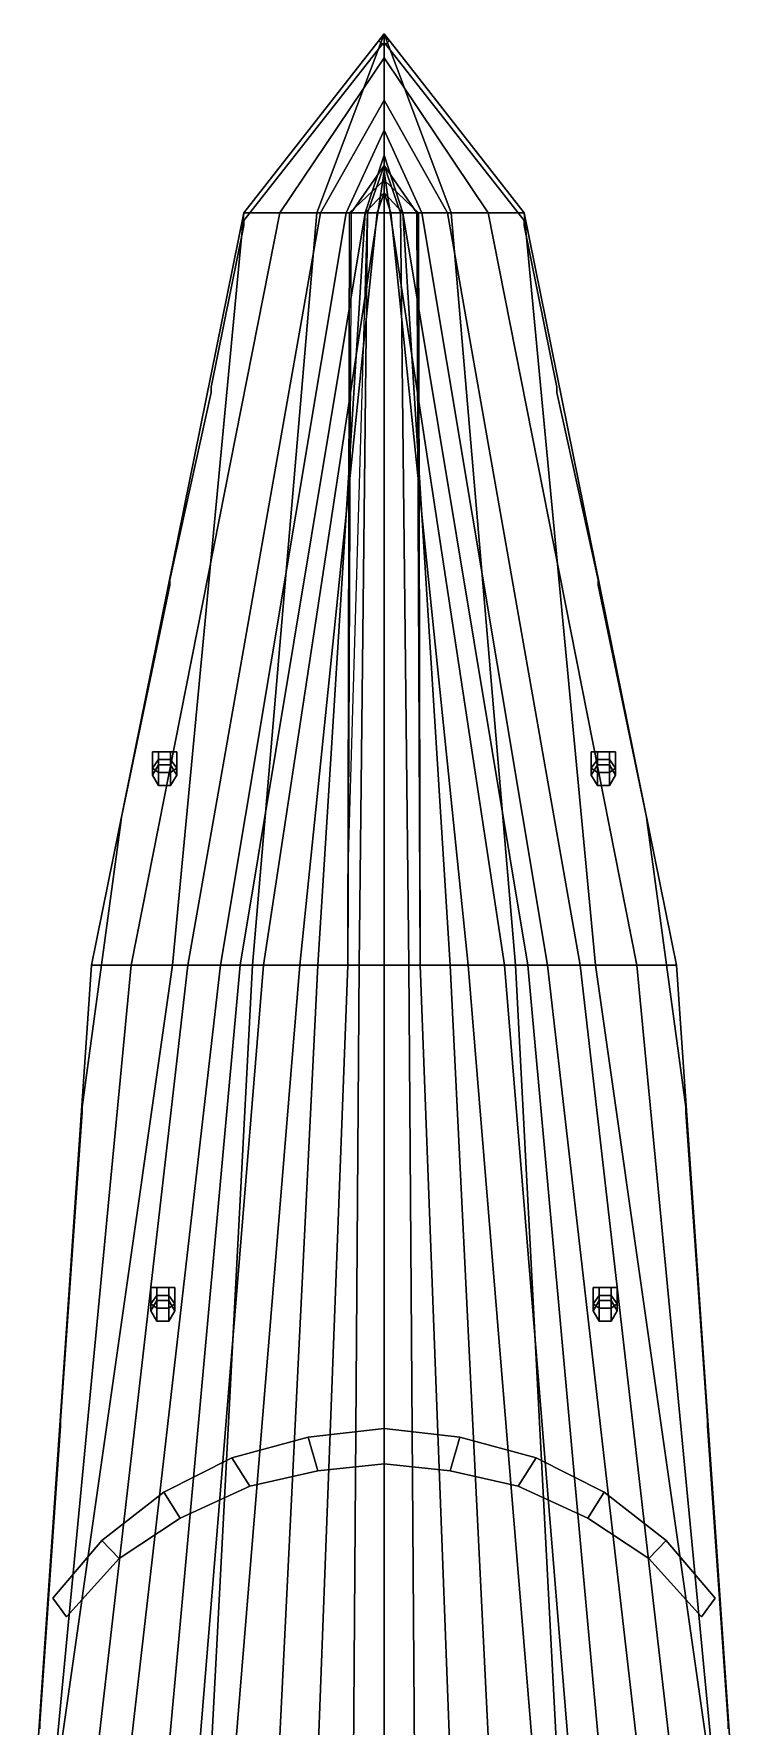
# Model space of a CAD drawing. Extents: x -4.6 to 4.6, y -46 to 43.8.
# Drawn here: x -4.07 to 4.07, y 24.09 to 43.77 of the extents above; entities that cross this region are included whole.
import ezdxf

# ---------------------------------------------------------------- set-up
doc = ezdxf.new("R2010")
doc.units = 0
doc.layers.get('0').update_dxf_attribs({"linetype": 'CONTINUOUS'})
doc.layers.add('RAILINGS', color=6, linetype='CONTINUOUS')

msp = doc.modelspace()

# ---------------------------------------------------------------- linework, layer by layer
for points in [[(0, 43.77, 5.98), (0, 43.77, 5.98), (-1.63, 41.69, 5.83), (-0.78, 41.69, 5.84)], [(0, 43.77, 5.98), (0, 43.49, 5.43), (-1.21, 41.69, 5.1), (-1.63, 41.69, 5.83)], [(0, 43.77, 5.98), (0, 43.77, 5.98), (-0.78, 41.69, 5.84), (0, 41.69, 5.84)], [(0, 43.75, 5.97), (-0.06, 43.69, 5.97), (-0.06, 43.69, 11.95), (0, 43.75, 11.95)], [(0, 43.63, 11.95), (0.06, 43.69, 11.95), (0, 43.75, 11.95), (-0.06, 43.69, 11.95)], [(-0.06, 43.69, 5.97), (0, 43.63, 5.97), (0, 43.63, 11.95), (-0.06, 43.69, 11.95)], [(0.78, 41.69, 5.84), (1.63, 41.69, 5.83), (0, 43.77, 5.98)], [(0, 41.69, 5.84), (0.78, 41.69, 5.84), (0, 43.77, 5.98)], [(1.63, 41.69, 5.83), (1.21, 41.69, 5.1), (0, 43.49, 5.43), (0, 43.77, 5.98)], [(0.06, 43.69, 5.97), (0, 43.75, 5.97), (0, 43.75, 11.95), (0.06, 43.69, 11.95)], [(0, 43.63, 5.97), (0.06, 43.69, 5.97), (0.06, 43.69, 11.95), (0, 43.63, 11.95)], [(0, 43.49, 5.43), (0, 43, 4.41), (-0.74, 41.69, 3.96), (-1.21, 41.69, 5.1)], [(1.21, 41.69, 5.1), (0.74, 41.69, 3.96), (0, 43, 4.41), (0, 43.49, 5.43)], [(0, 43, 4.41), (0, 42.65, 3.52), (-0.44, 41.69, 3.07), (-0.74, 41.69, 3.96)], [(0.74, 41.69, 3.96), (0.44, 41.69, 3.07), (0, 42.65, 3.52), (0, 43, 4.41)], [(0, 42.65, 3.52), (0, 42.36, 2.45), (-0.22, 41.69, 2.08), (-0.44, 41.69, 3.07)], [(0.44, 41.69, 3.07), (0.22, 41.69, 2.08), (0, 42.36, 2.45), (0, 42.65, 3.52)], [(0, 42.36, 2.45), (0, 42.17, 1.38), (-0.07, 41.69, 0.95), (-0.22, 41.69, 2.08)], [(0.22, 41.69, 2.08), (0.07, 41.69, 0.95), (0, 42.17, 1.38), (0, 42.36, 2.45)], [(0, 42.07, -2.16), (0, 42.24, -2.62), (-0.38, 41.69, -3.27), (-0.4, 41.69, -2.86)], [(0, 42.24, -2.62), (0, 42.24, -3.04), (-0.19, 41.69, -3.47), (-0.38, 41.69, -3.27)], [(0, 41.69, -3.5), (-0.19, 41.69, -3.47), (0, 42.24, -3.04), (0, 42.08, -3.23)], [(0, 42.17, 1.38), (0, 41.92, -0.01), (-0.08, 41.69, -0.95), (-0.07, 41.69, 0.95)], [(0.38, 41.69, -3.27), (0.19, 41.69, -3.47), (0, 42.24, -3.04), (0, 42.24, -2.62)], [(0.4, 41.69, -2.86), (0.38, 41.69, -3.27), (0, 42.24, -2.62), (0, 42.07, -2.16)], [(0, 42.08, -3.23), (0, 42.24, -3.04), (0.19, 41.69, -3.47), (0, 41.69, -3.5)], [(0.07, 41.69, 0.95), (0.08, 41.69, -0.95), (0, 41.92, -0.01), (0, 42.17, 1.38)], [(0, 41.92, -1.2), (0, 42.07, -2.16), (-0.4, 41.69, -2.86), (-0.22, 41.69, -2.12)], [(0, 41.92, -0.01), (0, 41.92, -1.2), (-0.22, 41.69, -2.12), (-0.08, 41.69, -0.95)], [(0.22, 41.69, -2.12), (0.4, 41.69, -2.86), (0, 42.07, -2.16), (0, 41.92, -1.2)], [(0.08, 41.69, -0.95), (0.22, 41.69, -2.12), (0, 41.92, -1.2), (0, 41.92, -0.01)], [(-1.63, 41.69, 5.83), (-1.21, 41.69, 5.1), (-2.94, 32.94, 2.98), (-3.4, 32.94, 5.28)], [(-1.63, 41.69, 5.83), (-1.63, 41.69, 5.83), (-3.4, 32.94, 5.28), (-2.46, 32.94, 5.34)], [(-1.21, 41.69, 5.1), (-0.74, 41.69, 3.96), (-2.28, 32.94, 0.5), (-2.94, 32.94, 2.98)], [(-0.78, 41.69, 5.84), (-1.63, 41.69, 5.83), (-2.46, 32.94, 5.34), (-1.53, 32.94, 5.36)], [(-0.74, 41.69, 3.96), (-0.44, 41.69, 3.07), (-1.9, 32.94, -0.6), (-2.28, 32.94, 0.5)], [(-0.44, 41.69, 3.07), (-0.22, 41.69, 2.08), (-1.67, 32.94, -1.15), (-1.9, 32.94, -0.6)], [(-0.22, 41.69, 2.08), (-0.07, 41.69, 0.95), (-1.4, 32.94, -1.7), (-1.67, 32.94, -1.15)], [(0, 41.69, 5.84), (-0.78, 41.69, 5.84), (-1.53, 32.94, 5.36), (0, 32.94, 5.36)], [(-0.07, 41.69, 0.95), (-0.08, 41.69, -0.95), (-0.98, 32.94, -2.46), (-1.4, 32.94, -1.7)], [(-0.08, 41.69, -0.95), (-0.22, 41.69, -2.12), (-0.77, 32.94, -2.76), (-0.98, 32.94, -2.46)], [(-0.22, 41.69, -2.12), (-0.4, 41.69, -2.86), (-0.42, 32.94, -3.2), (-0.77, 32.94, -2.76)], [(-0.42, 33.94, -3.2), (-0.19, 41.69, -3.47), (-0.29, 32.94, -3.4), (-0.42, 32.94, -3.2)], [(-0.4, 41.69, -2.86), (-0.38, 41.69, -3.27), (-0.42, 32.94, -3.2)], [(0, 32.94, -3.5), (-0.29, 32.94, -3.4), (-0.19, 41.69, -3.47), (0, 41.69, -3.5)], [(0, 41.69, -3.5), (0.19, 41.69, -3.47), (0.29, 32.94, -3.4), (0, 32.94, -3.5)], [(0, 32.94, 5.36), (1.53, 32.94, 5.36), (0.78, 41.69, 5.84), (0, 41.69, 5.84)], [(1.4, 32.94, -1.7), (0.98, 32.94, -2.46), (0.08, 41.69, -0.95), (0.07, 41.69, 0.95)], [(1.67, 32.94, -1.15), (1.4, 32.94, -1.7), (0.07, 41.69, 0.95), (0.22, 41.69, 2.08)], [(0.98, 32.94, -2.46), (0.77, 32.94, -2.76), (0.22, 41.69, -2.12), (0.08, 41.69, -0.95)], [(0.42, 32.94, -3.2), (0.29, 32.94, -3.4), (0.19, 41.69, -3.47), (0.38, 41.69, -3.27)], [(0.77, 32.94, -2.76), (0.42, 32.94, -3.2), (0.4, 41.69, -2.86), (0.22, 41.69, -2.12)], [(1.9, 32.94, -0.6), (1.67, 32.94, -1.15), (0.22, 41.69, 2.08), (0.44, 41.69, 3.07)], [(0.42, 32.94, -3.2), (0.42, 32.94, -3.2), (0.38, 41.69, -3.27), (0.4, 41.69, -2.86)], [(2.28, 32.94, 0.5), (1.9, 32.94, -0.6), (0.44, 41.69, 3.07), (0.74, 41.69, 3.96)], [(2.94, 32.94, 2.98), (2.28, 32.94, 0.5), (0.74, 41.69, 3.96), (1.21, 41.69, 5.1)], [(1.53, 32.94, 5.36), (2.46, 32.94, 5.34), (1.63, 41.69, 5.83), (0.78, 41.69, 5.84)], [(3.4, 32.94, 5.28), (2.94, 32.94, 2.98), (1.21, 41.69, 5.1), (1.63, 41.69, 5.83)], [(2.46, 32.94, 5.34), (3.4, 32.94, 5.28), (1.63, 41.69, 5.83)], [(-2.69, 35.42, 6.03), (-2.62, 35.42, 5.78), (-2.62, 35.33, 5.78), (-2.69, 35.23, 6.03)], [(-2.62, 35.42, 6.28), (-2.69, 35.42, 6.03), (-2.69, 35.23, 6.03), (-2.62, 35.18, 6.27)], [(-2.41, 35.42, 6.03), (-2.69, 35.42, 6.03), (-2.62, 35.42, 6.28), (-2.48, 35.42, 6.28)], [(-2.48, 35.42, 5.78), (-2.62, 35.42, 5.78), (-2.69, 35.42, 6.03), (-2.41, 35.42, 6.03)], [(-2.69, 35.23, 6.03), (-2.62, 35.33, 5.78), (-2.62, 35.271, 5.74), (-2.69, 35.15, 5.85)], [(-2.62, 35.271, 5.43), (-2.69, 35.15, 5.43), (-2.69, 35.15, 5.85), (-2.62, 35.271, 5.74)], [(-2.62, 35.18, 6.27), (-2.69, 35.23, 6.03), (-2.69, 35.15, 5.85), (-2.62, 35.029, 5.97)], [(-2.62, 35.42, 5.78), (-2.48, 35.42, 5.78), (-2.48, 35.33, 5.78), (-2.62, 35.33, 5.78)], [(-2.48, 35.42, 6.28), (-2.62, 35.42, 6.28), (-2.62, 35.18, 6.27), (-2.48, 35.18, 6.27)], [(-2.62, 35.33, 5.78), (-2.48, 35.33, 5.78), (-2.48, 35.271, 5.74), (-2.62, 35.271, 5.74)], [(-2.48, 35.271, 5.43), (-2.62, 35.271, 5.43), (-2.62, 35.271, 5.74), (-2.48, 35.271, 5.74)], [(-2.48, 35.42, 5.78), (-2.41, 35.42, 6.03), (-2.41, 35.23, 6.03), (-2.48, 35.33, 5.78)], [(-2.41, 35.42, 6.03), (-2.48, 35.42, 6.28), (-2.48, 35.18, 6.27), (-2.41, 35.23, 6.03)], [(-2.48, 35.33, 5.78), (-2.41, 35.23, 6.03), (-2.41, 35.15, 5.85), (-2.48, 35.271, 5.74)], [(-2.41, 35.15, 5.43), (-2.48, 35.271, 5.43), (-2.48, 35.271, 5.74), (-2.41, 35.15, 5.85)], [(-2.41, 35.23, 6.03), (-2.48, 35.18, 6.27), (-2.48, 35.029, 5.97), (-2.41, 35.15, 5.85)], [(2.62, 35.42, 5.78), (2.48, 35.42, 5.78), (2.41, 35.42, 6.03), (2.69, 35.42, 6.03)], [(2.69, 35.42, 6.03), (2.41, 35.42, 6.03), (2.48, 35.42, 6.28), (2.62, 35.42, 6.28)], [(2.48, 35.42, 6.28), (2.41, 35.42, 6.03), (2.41, 35.23, 6.03), (2.48, 35.18, 6.27)], [(2.41, 35.42, 6.03), (2.48, 35.42, 5.78), (2.48, 35.33, 5.78), (2.41, 35.23, 6.03)], [(2.41, 35.23, 6.03), (2.48, 35.33, 5.78), (2.48, 35.271, 5.74), (2.41, 35.15, 5.85)], [(2.48, 35.271, 5.43), (2.41, 35.15, 5.43), (2.41, 35.15, 5.85), (2.48, 35.271, 5.74)], [(2.48, 35.18, 6.27), (2.41, 35.23, 6.03), (2.41, 35.15, 5.85), (2.48, 35.029, 5.97)], [(2.62, 35.42, 6.28), (2.48, 35.42, 6.28), (2.48, 35.18, 6.27), (2.62, 35.18, 6.27)], [(2.48, 35.42, 5.78), (2.62, 35.42, 5.78), (2.62, 35.33, 5.78), (2.48, 35.33, 5.78)], [(2.48, 35.33, 5.78), (2.62, 35.33, 5.78), (2.62, 35.271, 5.74), (2.48, 35.271, 5.74)], [(2.62, 35.271, 5.43), (2.48, 35.271, 5.43), (2.48, 35.271, 5.74), (2.62, 35.271, 5.74)], [(2.69, 35.42, 6.03), (2.62, 35.42, 6.28), (2.62, 35.18, 6.27), (2.69, 35.23, 6.03)], [(2.62, 35.42, 5.78), (2.69, 35.42, 6.03), (2.69, 35.23, 6.03), (2.62, 35.33, 5.78)], [(2.62, 35.33, 5.78), (2.69, 35.23, 6.03), (2.69, 35.15, 5.85), (2.62, 35.271, 5.74)], [(2.69, 35.15, 5.43), (2.62, 35.271, 5.43), (2.62, 35.271, 5.74), (2.69, 35.15, 5.85)], [(2.69, 35.23, 6.03), (2.62, 35.18, 6.27), (2.62, 35.029, 5.97), (2.69, 35.15, 5.85)], [(-2.69, 35.15, 5.43), (-2.62, 35.029, 5.42), (-2.62, 35.029, 5.97), (-2.69, 35.15, 5.85)], [(-2.48, 35.18, 6.27), (-2.62, 35.18, 6.27), (-2.62, 35.029, 5.97), (-2.48, 35.029, 5.97)], [(-2.48, 35.029, 5.42), (-2.41, 35.15, 5.43), (-2.41, 35.15, 5.85), (-2.48, 35.029, 5.97)], [(2.41, 35.15, 5.43), (2.48, 35.029, 5.42), (2.48, 35.029, 5.97), (2.41, 35.15, 5.85)], [(2.62, 35.18, 6.27), (2.48, 35.18, 6.27), (2.48, 35.029, 5.97), (2.62, 35.029, 5.97)], [(2.62, 35.029, 5.42), (2.69, 35.15, 5.43), (2.69, 35.15, 5.85), (2.62, 35.029, 5.97)], [(-2.62, 35.029, 5.42), (-2.48, 35.029, 5.42), (-2.48, 35.029, 5.97), (-2.62, 35.029, 5.97)], [(2.48, 35.029, 5.42), (2.62, 35.029, 5.42), (2.62, 35.029, 5.97), (2.48, 35.029, 5.97)], [(-3.4, 32.94, 5.28), (-2.94, 32.94, 2.98), (-3.87, 23.19, 2.91), (-4.07, 23.19, 4.97)], [(-2.46, 32.94, 5.34), (-3.4, 32.94, 5.28), (-4.07, 23.19, 4.97), (-3.85, 23.19, 5.01)], [(-2.94, 32.94, 2.98), (-2.28, 32.94, 0.5), (-3.4, 23.19, 1.04), (-3.87, 23.19, 2.91)], [(-1.53, 32.94, 5.36), (-2.46, 32.94, 5.34), (-3.85, 23.19, 5.01), (-2.04, 23.19, 5.1)], [(-2.28, 32.94, 0.5), (-1.9, 32.94, -0.6), (-3.02, 23.19, -0.14), (-3.4, 23.19, 1.04)], [(-1.9, 32.94, -0.6), (-1.67, 32.94, -1.15), (-2.56, 23.19, -1.15), (-3.02, 23.19, -0.14)], [(-1.67, 32.94, -1.15), (-1.4, 32.94, -1.7), (-2.2, 23.19, -1.7), (-2.56, 23.19, -1.15)], [(-1.4, 32.94, -1.7), (-0.98, 32.94, -2.46), (-1.78, 23.19, -2.26), (-2.2, 23.19, -1.7)], [(0, 32.94, 5.36), (-1.53, 32.94, 5.36), (-2.04, 23.19, 5.1), (0, 23.19, 5.1)], [(-0.98, 32.94, -2.46), (-0.77, 32.94, -2.76), (-1.25, 23.19, -2.76), (-1.78, 23.19, -2.26)], [(-0.77, 32.94, -2.76), (-0.42, 32.94, -3.2), (-0.79, 23.19, -3.12), (-1.25, 23.19, -2.76)], [(-0.42, 32.94, -3.2), (-0.29, 32.94, -3.4), (-0.36, 23.19, -3.38), (-0.79, 23.19, -3.12)], [(0, 23.19, -3.5), (-0.36, 23.19, -3.38), (-0.29, 32.94, -3.4), (0, 32.94, -3.5)], [(0, 32.94, -3.5), (0.29, 32.94, -3.4), (0.36, 23.19, -3.38), (0, 23.19, -3.5)], [(0, 23.19, 5.1), (2.04, 23.19, 5.1), (1.53, 32.94, 5.36), (0, 32.94, 5.36)], [(0.79, 23.19, -3.12), (0.36, 23.19, -3.38), (0.29, 32.94, -3.4), (0.42, 32.94, -3.2)], [(1.25, 23.19, -2.76), (0.79, 23.19, -3.12), (0.42, 32.94, -3.2), (0.77, 32.94, -2.76)], [(1.78, 23.19, -2.26), (1.25, 23.19, -2.76), (0.77, 32.94, -2.76), (0.98, 32.94, -2.46)], [(2.2, 23.19, -1.7), (1.78, 23.19, -2.26), (0.98, 32.94, -2.46), (1.4, 32.94, -1.7)], [(2.56, 23.19, -1.15), (2.2, 23.19, -1.7), (1.4, 32.94, -1.7), (1.67, 32.94, -1.15)], [(2.04, 23.19, 5.1), (3.85, 23.19, 5.01), (2.46, 32.94, 5.34), (1.53, 32.94, 5.36)], [(3.02, 23.19, -0.14), (2.56, 23.19, -1.15), (1.67, 32.94, -1.15), (1.9, 32.94, -0.6)], [(3.4, 23.19, 1.04), (3.02, 23.19, -0.14), (1.9, 32.94, -0.6), (2.28, 32.94, 0.5)], [(3.87, 23.19, 2.91), (3.4, 23.19, 1.04), (2.28, 32.94, 0.5), (2.94, 32.94, 2.98)], [(3.85, 23.19, 5.01), (4.07, 23.19, 4.97), (3.4, 32.94, 5.28), (2.46, 32.94, 5.34)], [(4.07, 23.19, 4.97), (3.87, 23.19, 2.91), (2.94, 32.94, 2.98), (3.4, 32.94, 5.28)], [(-2.71, 29.19, 5.7), (-2.64, 29.19, 5.45), (-2.64, 29.1, 5.45), (-2.71, 29, 5.7)], [(-2.64, 29.19, 5.95), (-2.71, 29.19, 5.7), (-2.71, 29, 5.7), (-2.64, 28.95, 5.94)], [(-2.43, 29.19, 5.7), (-2.71, 29.19, 5.7), (-2.64, 29.19, 5.95), (-2.5, 29.19, 5.95)], [(-2.5, 29.19, 5.45), (-2.64, 29.19, 5.45), (-2.71, 29.19, 5.7), (-2.43, 29.19, 5.7)], [(-2.64, 29.19, 5.45), (-2.5, 29.19, 5.45), (-2.5, 29.1, 5.45), (-2.64, 29.1, 5.45)], [(-2.5, 29.19, 5.95), (-2.64, 29.19, 5.95), (-2.64, 28.95, 5.94), (-2.5, 28.95, 5.94)], [(-2.5, 29.19, 5.45), (-2.43, 29.19, 5.7), (-2.43, 29, 5.7), (-2.5, 29.1, 5.45)], [(-2.43, 29.19, 5.7), (-2.5, 29.19, 5.95), (-2.5, 28.95, 5.94), (-2.43, 29, 5.7)], [(2.43, 29.19, 5.7), (2.5, 29.19, 5.45), (2.5, 29.1, 5.45), (2.43, 29, 5.7)], [(2.5, 29.19, 5.95), (2.43, 29.19, 5.7), (2.43, 29, 5.7), (2.5, 28.95, 5.94)], [(2.71, 29.19, 5.7), (2.43, 29.19, 5.7), (2.5, 29.19, 5.95), (2.64, 29.19, 5.95)], [(2.64, 29.19, 5.45), (2.5, 29.19, 5.45), (2.43, 29.19, 5.7), (2.71, 29.19, 5.7)], [(2.5, 29.19, 5.45), (2.64, 29.19, 5.45), (2.64, 29.1, 5.45), (2.5, 29.1, 5.45)], [(2.64, 29.19, 5.95), (2.5, 29.19, 5.95), (2.5, 28.95, 5.94), (2.64, 28.95, 5.94)], [(2.64, 29.19, 5.45), (2.71, 29.19, 5.7), (2.71, 29, 5.7), (2.64, 29.1, 5.45)], [(2.71, 29.19, 5.7), (2.64, 29.19, 5.95), (2.64, 28.95, 5.94), (2.71, 29, 5.7)], [(-2.71, 29, 5.7), (-2.64, 29.1, 5.45), (-2.64, 29.041, 5.41), (-2.71, 28.92, 5.52)], [(-2.64, 29.041, 5.17), (-2.71, 28.92, 5.17), (-2.71, 28.92, 5.52), (-2.64, 29.041, 5.41)], [(-2.64, 28.95, 5.94), (-2.71, 29, 5.7), (-2.71, 28.92, 5.52), (-2.64, 28.799, 5.64)], [(-2.64, 29.1, 5.45), (-2.5, 29.1, 5.45), (-2.5, 29.041, 5.41), (-2.64, 29.041, 5.41)], [(-2.5, 29.041, 5.17), (-2.64, 29.041, 5.17), (-2.64, 29.041, 5.41), (-2.5, 29.041, 5.41)], [(-2.5, 28.95, 5.94), (-2.64, 28.95, 5.94), (-2.64, 28.799, 5.64), (-2.5, 28.799, 5.64)], [(-2.5, 29.1, 5.45), (-2.43, 29, 5.7), (-2.43, 28.92, 5.52), (-2.5, 29.041, 5.41)], [(-2.43, 28.92, 5.17), (-2.5, 29.041, 5.17), (-2.5, 29.041, 5.41), (-2.43, 28.92, 5.52)], [(-2.43, 29, 5.7), (-2.5, 28.95, 5.94), (-2.5, 28.799, 5.64), (-2.43, 28.92, 5.52)], [(2.43, 29, 5.7), (2.5, 29.1, 5.45), (2.5, 29.041, 5.41), (2.43, 28.92, 5.52)], [(2.5, 29.041, 5.17), (2.43, 28.92, 5.17), (2.43, 28.92, 5.52), (2.5, 29.041, 5.41)], [(2.5, 28.95, 5.94), (2.43, 29, 5.7), (2.43, 28.92, 5.52), (2.5, 28.799, 5.64)], [(2.5, 29.1, 5.45), (2.64, 29.1, 5.45), (2.64, 29.041, 5.41), (2.5, 29.041, 5.41)], [(2.64, 29.041, 5.17), (2.5, 29.041, 5.17), (2.5, 29.041, 5.41), (2.64, 29.041, 5.41)], [(2.64, 28.95, 5.94), (2.5, 28.95, 5.94), (2.5, 28.799, 5.64), (2.64, 28.799, 5.64)], [(2.64, 29.1, 5.45), (2.71, 29, 5.7), (2.71, 28.92, 5.52), (2.64, 29.041, 5.41)], [(2.71, 28.92, 5.17), (2.64, 29.041, 5.17), (2.64, 29.041, 5.41), (2.71, 28.92, 5.52)], [(2.71, 29, 5.7), (2.64, 28.95, 5.94), (2.64, 28.799, 5.64), (2.71, 28.92, 5.52)], [(-2.71, 28.92, 5.17), (-2.64, 28.799, 5.17), (-2.64, 28.799, 5.64), (-2.71, 28.92, 5.52)], [(-2.64, 28.799, 5.17), (-2.5, 28.799, 5.17), (-2.5, 28.799, 5.64), (-2.64, 28.799, 5.64)], [(-2.5, 28.799, 5.17), (-2.43, 28.92, 5.17), (-2.43, 28.92, 5.52), (-2.5, 28.799, 5.64)], [(2.43, 28.92, 5.17), (2.5, 28.799, 5.17), (2.5, 28.799, 5.64), (2.43, 28.92, 5.52)], [(2.5, 28.799, 5.17), (2.64, 28.799, 5.17), (2.64, 28.799, 5.64), (2.5, 28.799, 5.64)], [(2.64, 28.799, 5.17), (2.71, 28.92, 5.17), (2.71, 28.92, 5.52), (2.64, 28.799, 5.64)], [(-0.88, 27.45, 5.64), (-1.77, 27.21, 5.63), (-1.56, 26.88, 5.08), (-0.77, 27.06, 5.08)], [(-0.77, 27.06, 5.08), (-1.56, 26.88, 5.08), (-1.77, 27.21, 5.63), (-0.88, 27.45, 5.64)], [(0, 27.55, 5.64), (-0.88, 27.45, 5.64), (-0.77, 27.06, 5.08), (0, 27.14, 5.08)], [(0, 27.14, 5.08), (-0.77, 27.06, 5.08), (-0.88, 27.45, 5.64), (0, 27.55, 5.64)], [(0, 27.14, 5.08), (0.77, 27.06, 5.08), (0.88, 27.45, 5.64), (0, 27.55, 5.64)], [(0, 27.55, 5.64), (0.88, 27.45, 5.64), (0.77, 27.06, 5.08), (0, 27.14, 5.08)], [(0.77, 27.06, 5.08), (1.56, 26.88, 5.08), (1.77, 27.21, 5.63), (0.88, 27.45, 5.64)], [(0.88, 27.45, 5.64), (1.77, 27.21, 5.63), (1.56, 26.88, 5.08), (0.77, 27.06, 5.08)], [(-1.77, 27.21, 5.63), (-2.56, 26.81, 5.57), (-2.37, 26.51, 5.08), (-1.56, 26.88, 5.08)], [(-1.56, 26.88, 5.08), (-2.37, 26.51, 5.08), (-2.56, 26.81, 5.57), (-1.77, 27.21, 5.63)], [(1.56, 26.88, 5.08), (2.37, 26.51, 5.08), (2.56, 26.81, 5.57), (1.77, 27.21, 5.63)], [(1.77, 27.21, 5.63), (2.56, 26.81, 5.57), (2.37, 26.51, 5.08), (1.56, 26.88, 5.08)], [(-2.37, 26.51, 5.08), (-3.08, 26.04, 5.08), (-3.28, 26.25, 5.45), (-2.56, 26.81, 5.57)], [(-2.56, 26.81, 5.57), (-3.28, 26.25, 5.45), (-3.08, 26.04, 5.08), (-2.37, 26.51, 5.08)], [(2.37, 26.51, 5.08), (3.08, 26.04, 5.08), (3.28, 26.25, 5.45), (2.56, 26.81, 5.57)], [(2.56, 26.81, 5.57), (3.28, 26.25, 5.45), (3.08, 26.04, 5.08), (2.37, 26.51, 5.08)], [(-3.28, 26.25, 5.45), (-3.85, 25.58, 5.32), (-3.69, 25.36, 5.08), (-3.08, 26.04, 5.08)], [(-3.08, 26.04, 5.08), (-3.69, 25.36, 5.08), (-3.85, 25.58, 5.32), (-3.28, 26.25, 5.45)], [(3.28, 26.25, 5.45), (3.85, 25.58, 5.32), (3.69, 25.36, 5.08), (3.08, 26.04, 5.08)], [(3.08, 26.04, 5.08), (3.69, 25.36, 5.08), (3.85, 25.58, 5.32), (3.28, 26.25, 5.45)]]:
    msp.add_3dface(points)
at = {"layer": 'RAILINGS'}
for points in [[(-0.01, 43.66, 7), (-0.01, 43.66, 7.06), (-1.63, 41.6, 6.92), (-1.63, 41.6, 6.86)], [(-1.63, 41.6, 6.86), (-1.63, 41.6, 6.92), (-0.01, 43.66, 7.06), (-0.01, 43.66, 7)], [(-0.01, 43.66, 6.59), (-0.01, 43.66, 6.65), (-1.63, 41.6, 6.51), (-1.63, 41.6, 6.45)], [(-1.63, 41.6, 6.45), (-1.63, 41.6, 6.51), (-0.01, 43.66, 6.65), (-0.01, 43.66, 6.59)], [(-1.63, 41.6, 6.14), (-1.63, 41.6, 6.2), (-0.01, 43.66, 6.34), (-0.01, 43.66, 6.28)], [(-0.01, 43.66, 6.28), (-0.01, 43.66, 6.34), (-1.63, 41.6, 6.2), (-1.63, 41.6, 6.14)], [(0.01, 43.66, 7), (0.01, 43.66, 7.06), (1.63, 41.6, 6.92), (1.63, 41.6, 6.86)], [(1.63, 41.6, 6.86), (1.63, 41.6, 6.92), (0.01, 43.66, 7.06), (0.01, 43.66, 7)], [(0.01, 43.66, 6.28), (0.01, 43.66, 6.34), (1.63, 41.6, 6.2), (1.63, 41.6, 6.14)], [(1.63, 41.6, 6.14), (1.63, 41.6, 6.2), (0.01, 43.66, 6.34), (0.01, 43.66, 6.28)], [(1.63, 41.6, 6.45), (1.63, 41.6, 6.51), (0.01, 43.66, 6.65), (0.01, 43.66, 6.59)], [(0.01, 43.66, 6.59), (0.01, 43.66, 6.65), (1.63, 41.6, 6.51), (1.63, 41.6, 6.45)], [(-2.01, 39.66, 6.77), (-2.01, 39.66, 6.83), (-1.63, 41.54, 6.92), (-1.63, 41.54, 6.86)], [(-1.63, 41.54, 6.86), (-1.63, 41.54, 6.92), (-2.01, 39.66, 6.83), (-2.01, 39.66, 6.77)], [(-1.63, 41.54, 6.45), (-1.63, 41.54, 6.51), (-2.01, 39.66, 6.42), (-2.01, 39.66, 6.36)], [(-2.01, 39.66, 6.36), (-2.01, 39.66, 6.42), (-1.63, 41.54, 6.51), (-1.63, 41.54, 6.45)], [(-2.01, 39.66, 6.05), (-2.01, 39.66, 6.11), (-1.63, 41.54, 6.2), (-1.63, 41.54, 6.14)], [(-1.63, 41.54, 6.14), (-1.63, 41.54, 6.2), (-2.01, 39.66, 6.11), (-2.01, 39.66, 6.05)], [(-1.63, 41.54, 5.82), (-1.63, 41.6, 5.82), (-1.63, 41.6, 6.92), (-1.63, 41.54, 6.92)], [(-1.63, 41.54, 6.92), (-1.63, 41.6, 6.92), (-1.63, 41.6, 5.82), (-1.63, 41.54, 5.82)], [(1.63, 41.54, 6.92), (1.63, 41.6, 6.92), (1.63, 41.6, 5.82), (1.63, 41.54, 5.82)], [(1.63, 41.54, 5.82), (1.63, 41.6, 5.82), (1.63, 41.6, 6.92), (1.63, 41.54, 6.92)], [(1.63, 41.54, 6.14), (1.63, 41.54, 6.2), (2.01, 39.66, 6.11), (2.01, 39.66, 6.05)], [(2.01, 39.66, 6.05), (2.01, 39.66, 6.11), (1.63, 41.54, 6.2), (1.63, 41.54, 6.14)], [(2.01, 39.66, 6.36), (2.01, 39.66, 6.42), (1.63, 41.54, 6.51), (1.63, 41.54, 6.45)], [(1.63, 41.54, 6.45), (1.63, 41.54, 6.51), (2.01, 39.66, 6.42), (2.01, 39.66, 6.36)], [(1.63, 41.54, 6.86), (1.63, 41.54, 6.92), (2.01, 39.66, 6.83), (2.01, 39.66, 6.77)], [(2.01, 39.66, 6.77), (2.01, 39.66, 6.83), (1.63, 41.54, 6.92), (1.63, 41.54, 6.86)], [(-2.01, 39.6, 6.77), (-2.01, 39.6, 6.83), (-2.49, 37.42, 6.68), (-2.49, 37.42, 6.62)], [(-2.49, 37.42, 6.62), (-2.49, 37.42, 6.68), (-2.01, 39.6, 6.83), (-2.01, 39.6, 6.77)], [(-2.49, 37.42, 6.21), (-2.49, 37.42, 6.27), (-2.01, 39.6, 6.42), (-2.01, 39.6, 6.36)], [(-2.01, 39.6, 6.36), (-2.01, 39.6, 6.42), (-2.49, 37.42, 6.27), (-2.49, 37.42, 6.21)], [(-2.01, 39.6, 6.05), (-2.01, 39.6, 6.11), (-2.49, 37.42, 5.96), (-2.49, 37.42, 5.9)], [(-2.49, 37.42, 5.9), (-2.49, 37.42, 5.96), (-2.01, 39.6, 6.11), (-2.01, 39.6, 6.05)], [(-2.01, 39.6, 5.69), (-2.01, 39.66, 5.7), (-2.01, 39.66, 6.83), (-2.01, 39.6, 6.83)], [(-2.01, 39.6, 6.83), (-2.01, 39.66, 6.83), (-2.01, 39.66, 5.7), (-2.01, 39.6, 5.69)], [(2.01, 39.6, 6.83), (2.01, 39.66, 6.83), (2.01, 39.66, 5.7), (2.01, 39.6, 5.69)], [(2.01, 39.6, 5.69), (2.01, 39.66, 5.7), (2.01, 39.66, 6.83), (2.01, 39.6, 6.83)], [(2.49, 37.42, 5.9), (2.49, 37.42, 5.96), (2.01, 39.6, 6.11), (2.01, 39.6, 6.05)], [(2.01, 39.6, 6.05), (2.01, 39.6, 6.11), (2.49, 37.42, 5.96), (2.49, 37.42, 5.9)], [(2.01, 39.6, 6.36), (2.01, 39.6, 6.42), (2.49, 37.42, 6.27), (2.49, 37.42, 6.21)], [(2.49, 37.42, 6.21), (2.49, 37.42, 6.27), (2.01, 39.6, 6.42), (2.01, 39.6, 6.36)], [(2.49, 37.42, 6.62), (2.49, 37.42, 6.68), (2.01, 39.6, 6.83), (2.01, 39.6, 6.77)], [(2.01, 39.6, 6.77), (2.01, 39.6, 6.83), (2.49, 37.42, 6.68), (2.49, 37.42, 6.62)], [(-2.5, 37.36, 5.54), (-2.49, 37.42, 5.55), (-2.49, 37.42, 6.68), (-2.49, 37.36, 6.68)], [(-2.49, 37.36, 6.68), (-2.49, 37.42, 6.68), (-2.49, 37.42, 5.55), (-2.5, 37.36, 5.54)], [(2.49, 37.36, 6.68), (2.49, 37.42, 6.68), (2.49, 37.42, 5.55), (2.5, 37.36, 5.54)], [(2.5, 37.36, 5.54), (2.49, 37.42, 5.55), (2.49, 37.42, 6.68), (2.49, 37.36, 6.68)], [(-2.5, 37.36, 6.62), (-2.49, 37.36, 6.68), (-3.05, 34.66, 6.49), (-3.05, 34.66, 6.43)], [(-3.05, 34.66, 6.43), (-3.05, 34.66, 6.49), (-2.49, 37.36, 6.68), (-2.5, 37.36, 6.62)], [(-2.5, 37.36, 6.21), (-2.49, 37.36, 6.27), (-3.05, 34.66, 6.08), (-3.05, 34.66, 6.02)], [(-3.05, 34.66, 6.02), (-3.05, 34.66, 6.08), (-2.49, 37.36, 6.27), (-2.5, 37.36, 6.21)], [(-3.05, 34.66, 5.71), (-3.05, 34.66, 5.77), (-2.49, 37.36, 5.96), (-2.5, 37.36, 5.9)], [(-2.5, 37.36, 5.9), (-2.49, 37.36, 5.96), (-3.05, 34.66, 5.77), (-3.05, 34.66, 5.71)], [(2.5, 37.36, 5.9), (2.49, 37.36, 5.96), (3.05, 34.66, 5.77), (3.05, 34.66, 5.71)], [(3.05, 34.66, 5.71), (3.05, 34.66, 5.77), (2.49, 37.36, 5.96), (2.5, 37.36, 5.9)], [(3.05, 34.66, 6.02), (3.05, 34.66, 6.08), (2.49, 37.36, 6.27), (2.5, 37.36, 6.21)], [(2.5, 37.36, 6.21), (2.49, 37.36, 6.27), (3.05, 34.66, 6.08), (3.05, 34.66, 6.02)], [(2.5, 37.36, 6.62), (2.49, 37.36, 6.68), (3.05, 34.66, 6.49), (3.05, 34.66, 6.43)], [(3.05, 34.66, 6.43), (3.05, 34.66, 6.49), (2.49, 37.36, 6.68), (2.5, 37.36, 6.62)], [(-3.06, 34.6, 5.35), (-3.05, 34.66, 5.36), (-3.05, 34.66, 6.49), (-3.06, 34.6, 6.49)], [(-3.06, 34.6, 6.49), (-3.05, 34.66, 6.49), (-3.05, 34.66, 5.36), (-3.06, 34.6, 5.35)], [(3.06, 34.6, 6.49), (3.05, 34.66, 6.49), (3.05, 34.66, 5.36), (3.06, 34.6, 5.35)], [(3.06, 34.6, 5.35), (3.05, 34.66, 5.36), (3.05, 34.66, 6.49), (3.06, 34.6, 6.49)], [(-3.51, 31.29, 6.29), (-3.51, 31.29, 6.35), (-3.06, 34.6, 6.49), (-3.06, 34.6, 6.43)], [(-3.06, 34.6, 6.43), (-3.06, 34.6, 6.49), (-3.51, 31.29, 6.35), (-3.51, 31.29, 6.29)], [(-3.51, 31.29, 5.88), (-3.51, 31.29, 5.94), (-3.06, 34.6, 6.08), (-3.06, 34.6, 6.02)], [(-3.06, 34.6, 6.02), (-3.06, 34.6, 6.08), (-3.51, 31.29, 5.94), (-3.51, 31.29, 5.88)], [(-3.06, 34.6, 5.71), (-3.06, 34.6, 5.77), (-3.51, 31.29, 5.63), (-3.51, 31.29, 5.57)], [(-3.51, 31.29, 5.57), (-3.51, 31.29, 5.63), (-3.06, 34.6, 5.77), (-3.06, 34.6, 5.71)], [(3.51, 31.29, 5.57), (3.51, 31.29, 5.63), (3.06, 34.6, 5.77), (3.06, 34.6, 5.71)], [(3.06, 34.6, 5.71), (3.06, 34.6, 5.77), (3.51, 31.29, 5.63), (3.51, 31.29, 5.57)], [(3.06, 34.6, 6.02), (3.06, 34.6, 6.08), (3.51, 31.29, 5.94), (3.51, 31.29, 5.88)], [(3.51, 31.29, 5.88), (3.51, 31.29, 5.94), (3.06, 34.6, 6.08), (3.06, 34.6, 6.02)], [(3.51, 31.29, 6.29), (3.51, 31.29, 6.35), (3.06, 34.6, 6.49), (3.06, 34.6, 6.43)], [(3.06, 34.6, 6.43), (3.06, 34.6, 6.49), (3.51, 31.29, 6.35), (3.51, 31.29, 6.29)], [(-3.76, 27.64, 6.08), (-3.76, 27.64, 6.14), (-3.51, 31.23, 6.35), (-3.51, 31.23, 6.29)], [(-3.51, 31.23, 6.29), (-3.51, 31.23, 6.35), (-3.76, 27.64, 6.14), (-3.76, 27.64, 6.08)], [(-3.76, 27.64, 5.67), (-3.76, 27.64, 5.73), (-3.51, 31.23, 5.94), (-3.51, 31.23, 5.88)], [(-3.51, 31.23, 5.88), (-3.51, 31.23, 5.94), (-3.76, 27.64, 5.73), (-3.76, 27.64, 5.67)], [(-3.51, 31.23, 5.57), (-3.51, 31.23, 5.63), (-3.76, 27.64, 5.42), (-3.76, 27.64, 5.36)], [(-3.76, 27.64, 5.36), (-3.76, 27.64, 5.42), (-3.51, 31.23, 5.63), (-3.51, 31.23, 5.57)], [(-3.51, 31.23, 5.21), (-3.51, 31.29, 5.22), (-3.51, 31.29, 6.35), (-3.51, 31.23, 6.35)], [(-3.51, 31.23, 6.35), (-3.51, 31.29, 6.35), (-3.51, 31.29, 5.22), (-3.51, 31.23, 5.21)], [(3.51, 31.23, 6.35), (3.51, 31.29, 6.35), (3.51, 31.29, 5.22), (3.51, 31.23, 5.21)], [(3.51, 31.23, 5.21), (3.51, 31.29, 5.22), (3.51, 31.29, 6.35), (3.51, 31.23, 6.35)], [(3.76, 27.64, 5.36), (3.76, 27.64, 5.42), (3.51, 31.23, 5.63), (3.51, 31.23, 5.57)], [(3.51, 31.23, 5.57), (3.51, 31.23, 5.63), (3.76, 27.64, 5.42), (3.76, 27.64, 5.36)], [(3.51, 31.23, 5.88), (3.51, 31.23, 5.94), (3.76, 27.64, 5.73), (3.76, 27.64, 5.67)], [(3.76, 27.64, 5.67), (3.76, 27.64, 5.73), (3.51, 31.23, 5.94), (3.51, 31.23, 5.88)], [(3.76, 27.64, 6.08), (3.76, 27.64, 6.14), (3.51, 31.23, 6.35), (3.51, 31.23, 6.29)], [(3.51, 31.23, 6.29), (3.51, 31.23, 6.35), (3.76, 27.64, 6.14), (3.76, 27.64, 6.08)], [(-3.76, 27.58, 6.08), (-3.76, 27.58, 6.14), (-4, 24.12, 6.11), (-4, 24.12, 6.05)], [(-4, 24.12, 6.05), (-4, 24.12, 6.11), (-3.76, 27.58, 6.14), (-3.76, 27.58, 6.08)], [(-3.76, 27.58, 5.67), (-3.76, 27.58, 5.73), (-4, 24.12, 5.7), (-4, 24.12, 5.64)], [(-4, 24.12, 5.64), (-4, 24.12, 5.7), (-3.76, 27.58, 5.73), (-3.76, 27.58, 5.67)], [(-4, 24.12, 5.33), (-4, 24.12, 5.39), (-3.76, 27.58, 5.42), (-3.76, 27.58, 5.36)], [(-3.76, 27.58, 5.36), (-3.76, 27.58, 5.42), (-4, 24.12, 5.39), (-4, 24.12, 5.33)], [(-3.76, 27.58, 5.1), (-3.76, 27.64, 5.11), (-3.76, 27.64, 6.14), (-3.76, 27.58, 6.14)], [(-3.76, 27.58, 6.14), (-3.76, 27.64, 6.14), (-3.76, 27.64, 5.11), (-3.76, 27.58, 5.1)], [(3.76, 27.58, 5.1), (3.76, 27.64, 5.11), (3.76, 27.64, 6.14), (3.76, 27.58, 6.14)], [(3.76, 27.58, 6.14), (3.76, 27.64, 6.14), (3.76, 27.64, 5.11), (3.76, 27.58, 5.1)], [(3.76, 27.58, 5.36), (3.76, 27.58, 5.42), (4, 24.12, 5.39), (4, 24.12, 5.33)], [(4, 24.12, 5.33), (4, 24.12, 5.39), (3.76, 27.58, 5.42), (3.76, 27.58, 5.36)], [(4, 24.12, 5.64), (4, 24.12, 5.7), (3.76, 27.58, 5.73), (3.76, 27.58, 5.67)], [(3.76, 27.58, 5.67), (3.76, 27.58, 5.73), (4, 24.12, 5.7), (4, 24.12, 5.64)], [(3.76, 27.58, 6.08), (3.76, 27.58, 6.14), (4, 24.12, 6.11), (4, 24.12, 6.05)], [(4, 24.12, 6.05), (4, 24.12, 6.11), (3.76, 27.58, 6.14), (3.76, 27.58, 6.08)], [(-4, 24.06, 6.11), (-4, 24.12, 6.11), (-4, 24.12, 5), (-4, 24.06, 4.99)], [(-4, 24.06, 4.99), (-4, 24.12, 5), (-4, 24.12, 6.11), (-4, 24.06, 6.11)], [(4, 24.06, 6.11), (4, 24.12, 6.11), (4, 24.12, 5), (4, 24.06, 4.99)], [(4, 24.06, 4.99), (4, 24.12, 5), (4, 24.12, 6.11), (4, 24.06, 6.11)]]:
    msp.add_3dface(points, dxfattribs=at)

doc.saveas('drawing.dxf')
